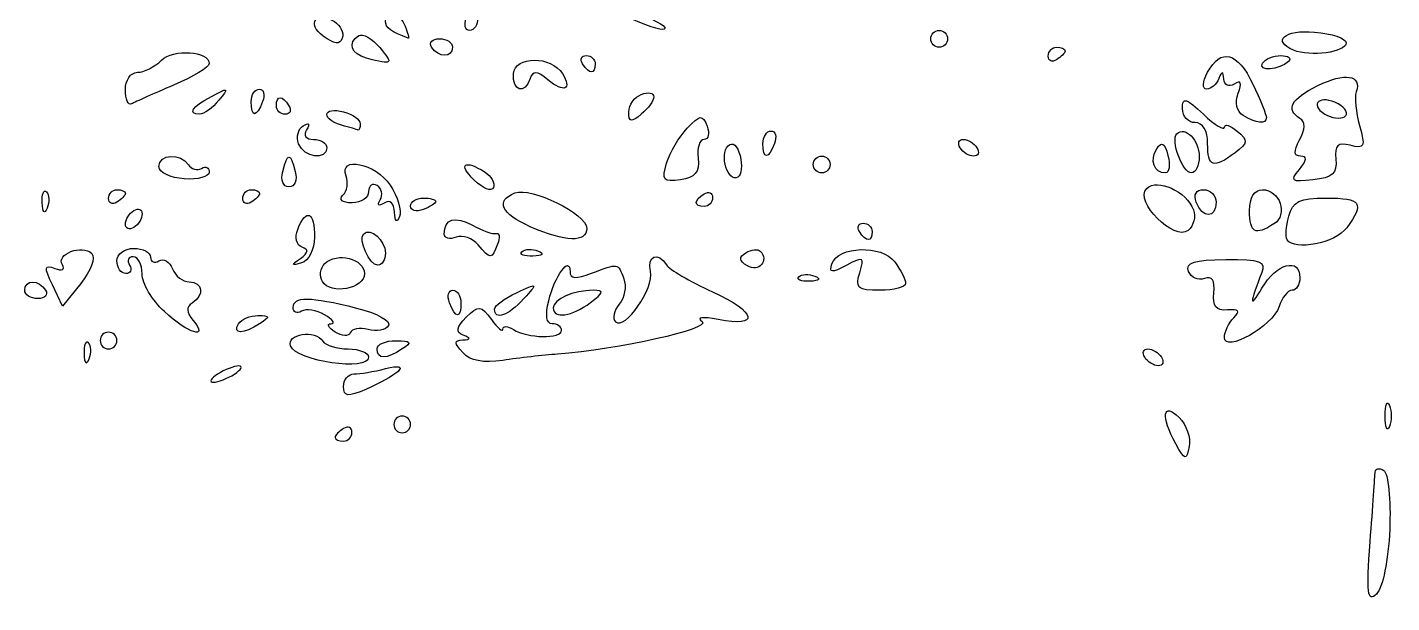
# Model space of a CAD drawing. Header units: centimetres. Extents: x -12.1 to 12.1, y -9.6 to 9.6.
# Drawn here: x -1.952 to 2.351, y -8.117 to -6.301 of the extents above; entities that cross this region are included whole.
import ezdxf

# ---------------------------------------------------------------- set-up
doc = ezdxf.new("R2010")
doc.units = ezdxf.units.CM
doc.header["$MEASUREMENT"] = 0
doc.layers.add('Layer 1', color=7, linetype='Continuous')

msp = doc.modelspace()

# ---------------------------------------------------------------- linework, layer by layer
at = {"layer": 'Layer 1'}
for points, knots in [([(0.00352, -6.26844), (-0.04444, -6.24749), (-0.07726, -6.21996), (-0.06941, -6.20726), (-0.06941, -6.20726), (-0.06157, -6.19457), (-0.08483, -6.1859), (-0.1211, -6.18799), (-0.1211, -6.18799), (-0.15737, -6.19008), (-0.18706, -6.19448), (-0.18707, -6.19778), (-0.18707, -6.19778), (-0.18712, -6.2144), (0.01676, -6.30838), (0.05104, -6.30753), (0.05104, -6.30753), (0.07286, -6.30698), (0.05148, -6.28939), (0.00352, -6.26844)], [0, 0, 0, 0, 0.1666667, 0.1666667, 0.1666667, 0.1666667, 0.3333333, 0.3333333, 0.3333333, 0.3333333, 0.5, 0.5, 0.5, 0.5, 0.6666667, 0.6666667, 0.6666667, 0.6666667, 1, 1, 1, 1]), ([(-0.53105, -6.27117), (-0.53105, -6.22035), (-0.54757, -6.22035), (-0.56708, -6.27117), (-0.56708, -6.27117), (-0.57545, -6.293), (-0.57077, -6.31086), (-0.55668, -6.31086), (-0.55668, -6.31086), (-0.54258, -6.31086), (-0.53105, -6.293), (-0.53105, -6.27117)], [0, 0, 0, 0, 0.25, 0.25, 0.25, 0.25, 0.5, 0.5, 0.5, 0.5, 1, 1, 1, 1]), ([(-0.98297, -6.28308), (-1.04041, -6.24758), (-1.07248, -6.28937), (-1.01823, -6.32904), (-1.01823, -6.32904), (-0.98244, -6.35521), (-0.96534, -6.35695), (-0.95808, -6.33517), (-0.95808, -6.33517), (-0.9525, -6.31843), (-0.9637, -6.29499), (-0.98297, -6.28308)], [0, 0, 0, 0, 0.25, 0.25, 0.25, 0.25, 0.5, 0.5, 0.5, 0.5, 1, 1, 1, 1]), ([(-0.75961, -6.29763), (-0.7762, -6.25438), (-0.82209, -6.24305), (-0.82209, -6.28219), (-0.82209, -6.28219), (-0.82209, -6.30227), (-0.80355, -6.31595), (-0.75016, -6.33522), (-0.75016, -6.33522), (-0.74698, -6.33637), (-0.75123, -6.31945), (-0.75961, -6.29763)], [0, 0, 0, 0, 0.25, 0.25, 0.25, 0.25, 0.5, 0.5, 0.5, 0.5, 1, 1, 1, 1]), ([(-0.8403, -6.36513), (-0.86458, -6.33677), (-0.89423, -6.31961), (-0.90618, -6.327), (-0.90618, -6.327), (-0.94281, -6.34964), (-0.93042, -6.3857), (-0.88162, -6.39845), (-0.88162, -6.39845), (-0.79887, -6.42007), (-0.79555, -6.41739), (-0.8403, -6.36513)], [0, 0, 0, 0, 0.25, 0.25, 0.25, 0.25, 0.5, 0.5, 0.5, 0.5, 1, 1, 1, 1]), ([(0.95062, -6.33731), (0.95062, -6.32276), (0.93871, -6.31086), (0.92416, -6.31086), (0.92416, -6.31086), (0.90961, -6.31086), (0.8977, -6.32276), (0.8977, -6.33731), (0.8977, -6.33731), (0.8977, -6.35187), (0.90961, -6.36377), (0.92416, -6.36377), (0.92416, -6.36377), (0.93871, -6.36377), (0.95062, -6.35187), (0.95062, -6.33731)], [0, 0, 0, 0, 0.2, 0.2, 0.2, 0.2, 0.4, 0.4, 0.4, 0.4, 0.6, 0.6, 0.6, 0.6, 1, 1, 1, 1]), ([(2.20739, -6.35054), (2.20739, -6.33599), (2.16274, -6.32039), (2.10817, -6.31587), (2.10817, -6.31587), (2.01345, -6.30803), (1.97216, -6.34387), (2.04202, -6.37328), (2.04202, -6.37328), (2.09426, -6.39527), (2.20739, -6.37971), (2.20739, -6.35054)], [0, 0, 0, 0, 0.25, 0.25, 0.25, 0.25, 0.5, 0.5, 0.5, 0.5, 1, 1, 1, 1]), ([(-1.49016, -6.48354), (-1.42832, -6.45691), (-1.37771, -6.42641), (-1.37771, -6.41576), (-1.37771, -6.41576), (-1.37771, -6.37608), (-1.49154, -6.36799), (-1.52859, -6.40503), (-1.52859, -6.40503), (-1.54955, -6.42599), (-1.58371, -6.44315), (-1.6045, -6.44315), (-1.6045, -6.44315), (-1.62529, -6.44315), (-1.6423, -6.46795), (-1.6423, -6.49827), (-1.6423, -6.49827), (-1.6423, -6.52859), (-1.63337, -6.54857), (-1.62245, -6.54268), (-1.62245, -6.54268), (-1.61154, -6.53679), (-1.55201, -6.51018), (-1.49016, -6.48354)], [0, 0, 0, 0, 0.1428571, 0.1428571, 0.1428571, 0.1428571, 0.2857143, 0.2857143, 0.2857143, 0.2857143, 0.4285714, 0.4285714, 0.4285714, 0.4285714, 0.5714286, 0.5714286, 0.5714286, 0.5714286, 0.7142857, 0.7142857, 0.7142857, 0.7142857, 1, 1, 1, 1]), ([(-0.61042, -6.36377), (-0.61042, -6.34922), (-0.62899, -6.33731), (-0.65167, -6.33731), (-0.65167, -6.33731), (-0.67436, -6.33731), (-0.68556, -6.34922), (-0.67657, -6.36377), (-0.67657, -6.36377), (-0.65541, -6.39801), (-0.61042, -6.39801), (-0.61042, -6.36377)], [0, 0, 0, 0, 0.25, 0.25, 0.25, 0.25, 0.5, 0.5, 0.5, 0.5, 1, 1, 1, 1]), ([(1.32104, -6.37544), (1.32104, -6.36902), (1.30913, -6.36377), (1.29458, -6.36377), (1.29458, -6.36377), (1.28002, -6.36377), (1.26812, -6.37638), (1.26812, -6.39179), (1.26812, -6.39179), (1.26812, -6.4072), (1.28002, -6.41245), (1.29458, -6.40346), (1.29458, -6.40346), (1.30913, -6.39447), (1.32104, -6.38186), (1.32104, -6.37544)], [0, 0, 0, 0, 0.2, 0.2, 0.2, 0.2, 0.4, 0.4, 0.4, 0.4, 0.6, 0.6, 0.6, 0.6, 1, 1, 1, 1]), ([(1.95604, -6.58605), (1.95604, -6.57734), (1.93682, -6.52971), (1.91333, -6.48022), (1.91333, -6.48022), (1.86512, -6.37862), (1.81266, -6.36497), (1.77083, -6.44315), (1.77083, -6.44315), (1.75408, -6.47444), (1.7528, -6.49606), (1.76769, -6.49606), (1.76769, -6.49606), (1.78154, -6.49606), (1.79888, -6.48118), (1.80622, -6.46299), (1.80622, -6.46299), (1.81648, -6.43755), (1.82005, -6.43792), (1.82165, -6.46455), (1.82165, -6.46455), (1.82283, -6.48406), (1.83726, -6.49083), (1.8547, -6.48006), (1.8547, -6.48006), (1.87609, -6.46684), (1.8799, -6.47592), (1.86703, -6.50945), (1.86703, -6.50945), (1.85589, -6.53848), (1.86206, -6.56664), (1.88238, -6.57953), (1.88238, -6.57953), (1.92275, -6.60515), (1.95604, -6.60809), (1.95604, -6.58605)], [0, 0, 0, 0, 0.1, 0.1, 0.1, 0.1, 0.2, 0.2, 0.2, 0.2, 0.3, 0.3, 0.3, 0.3, 0.4, 0.4, 0.4, 0.4, 0.5, 0.5, 0.5, 0.5, 0.6, 0.6, 0.6, 0.6, 0.7, 0.7, 0.7, 0.7, 0.8, 0.8, 0.8, 0.8, 1, 1, 1, 1]), ([(-0.36558, -6.46299), (-0.35693, -6.43731), (-0.34448, -6.43815), (-0.30982, -6.46676), (-0.30982, -6.46676), (-0.25874, -6.50892), (-0.23272, -6.49775), (-0.26403, -6.44709), (-0.26403, -6.44709), (-0.29904, -6.39044), (-0.41399, -6.39065), (-0.41826, -6.44737), (-0.41826, -6.44737), (-0.42239, -6.50215), (-0.38272, -6.51391), (-0.36558, -6.46299)], [0, 0, 0, 0, 0.2, 0.2, 0.2, 0.2, 0.4, 0.4, 0.4, 0.4, 0.6, 0.6, 0.6, 0.6, 1, 1, 1, 1]), ([(-0.16063, -6.41669), (-0.16063, -6.40214), (-0.17324, -6.39023), (-0.18865, -6.39023), (-0.18865, -6.39023), (-0.20406, -6.39023), (-0.20931, -6.40214), (-0.20032, -6.41669), (-0.20032, -6.41669), (-0.17937, -6.45059), (-0.16063, -6.45059), (-0.16063, -6.41669)], [0, 0, 0, 0, 0.25, 0.25, 0.25, 0.25, 0.5, 0.5, 0.5, 0.5, 1, 1, 1, 1]), ([(2.02582, -6.40863), (2.03595, -6.39851), (2.02509, -6.39023), (2.00169, -6.39023), (2.00169, -6.39023), (1.9783, -6.39023), (1.95244, -6.40109), (1.94424, -6.41437), (1.94424, -6.41437), (1.92731, -6.44176), (1.99764, -6.43682), (2.02582, -6.40863)], [0, 0, 0, 0, 0.25, 0.25, 0.25, 0.25, 0.5, 0.5, 0.5, 0.5, 1, 1, 1, 1]), ([(2.1751, -6.71703), (2.17056, -6.67272), (2.18054, -6.66313), (2.22036, -6.67354), (2.22036, -6.67354), (2.26531, -6.68529), (2.26889, -6.67781), (2.25011, -6.61133), (2.25011, -6.61133), (2.23837, -6.56976), (2.23351, -6.52196), (2.23932, -6.5051), (2.23932, -6.5051), (2.25775, -6.45155), (2.20333, -6.44263), (2.118, -6.4852), (2.118, -6.4852), (2.03306, -6.52757), (2.01549, -6.56001), (2.06194, -6.58871), (2.06194, -6.58871), (2.07958, -6.59962), (2.07927, -6.6223), (2.06101, -6.65642), (2.06101, -6.65642), (2.04118, -6.69346), (2.04206, -6.70773), (2.06418, -6.70773), (2.06418, -6.70773), (2.08562, -6.70773), (2.08437, -6.72031), (2.06, -6.74967), (2.06, -6.74967), (2.0294, -6.78654), (2.0346, -6.79053), (2.10306, -6.78274), (2.10306, -6.78274), (2.16464, -6.77573), (2.17971, -6.76198), (2.1751, -6.71703)], [0, 0, 0, 0, 0.0909091, 0.0909091, 0.0909091, 0.0909091, 0.1818182, 0.1818182, 0.1818182, 0.1818182, 0.2727273, 0.2727273, 0.2727273, 0.2727273, 0.3636364, 0.3636364, 0.3636364, 0.3636364, 0.4545455, 0.4545455, 0.4545455, 0.4545455, 0.5454545, 0.5454545, 0.5454545, 0.5454545, 0.6363636, 0.6363636, 0.6363636, 0.6363636, 0.7272727, 0.7272727, 0.7272727, 0.7272727, 0.8181818, 0.8181818, 0.8181818, 0.8181818, 1, 1, 1, 1]), ([(-1.34788, -6.53142), (-1.31496, -6.4915), (-1.31712, -6.49036), (-1.3711, -6.51912), (-1.3711, -6.51912), (-1.43267, -6.55193), (-1.44783, -6.57544), (-1.40741, -6.57544), (-1.40741, -6.57544), (-1.39464, -6.57544), (-1.36785, -6.55563), (-1.34788, -6.53142)], [0, 0, 0, 0, 0.25, 0.25, 0.25, 0.25, 0.5, 0.5, 0.5, 0.5, 1, 1, 1, 1]), ([(-1.2094, -6.53575), (-1.20102, -6.51392), (-1.2057, -6.49606), (-1.2198, -6.49606), (-1.2198, -6.49606), (-1.23389, -6.49606), (-1.24542, -6.51392), (-1.24542, -6.53575), (-1.24542, -6.53575), (-1.24542, -6.58657), (-1.2289, -6.58657), (-1.2094, -6.53575)], [0, 0, 0, 0, 0.25, 0.25, 0.25, 0.25, 0.5, 0.5, 0.5, 0.5, 1, 1, 1, 1]), ([(-1.12636, -6.54898), (-1.14732, -6.51508), (-1.16605, -6.51508), (-1.16605, -6.54898), (-1.16605, -6.54898), (-1.16605, -6.56353), (-1.15344, -6.57544), (-1.13803, -6.57544), (-1.13803, -6.57544), (-1.12262, -6.57544), (-1.11737, -6.56353), (-1.12636, -6.54898)], [0, 0, 0, 0, 0.25, 0.25, 0.25, 0.25, 0.5, 0.5, 0.5, 0.5, 1, 1, 1, 1]), ([(0.02458, -6.52011), (0.02458, -6.5078), (0.00672, -6.50458), (-0.01511, -6.51295), (-0.01511, -6.51295), (-0.03694, -6.52133), (-0.0548, -6.54623), (-0.0548, -6.56828), (-0.0548, -6.56828), (-0.0548, -6.60092), (-0.04742, -6.60225), (-0.01511, -6.57544), (-0.01511, -6.57544), (0.00672, -6.55732), (0.02458, -6.53243), (0.02458, -6.52011)], [0, 0, 0, 0, 0.2, 0.2, 0.2, 0.2, 0.4, 0.4, 0.4, 0.4, 0.6, 0.6, 0.6, 0.6, 1, 1, 1, 1]), ([(1.85711, -6.69714), (1.89837, -6.66583), (1.89912, -6.65798), (1.86372, -6.6286), (1.86372, -6.6286), (1.84173, -6.61035), (1.82374, -6.6049), (1.82374, -6.6165), (1.82374, -6.6165), (1.82374, -6.62809), (1.79398, -6.60962), (1.7576, -6.57544), (1.7576, -6.57544), (1.70284, -6.524), (1.69145, -6.52093), (1.69145, -6.5576), (1.69145, -6.5576), (1.69145, -6.58196), (1.70931, -6.6019), (1.73114, -6.6019), (1.73114, -6.6019), (1.75583, -6.6019), (1.77083, -6.62689), (1.77083, -6.66804), (1.77083, -6.66804), (1.77083, -6.74233), (1.78934, -6.74858), (1.85711, -6.69714)], [0, 0, 0, 0, 0.125, 0.125, 0.125, 0.125, 0.25, 0.25, 0.25, 0.25, 0.375, 0.375, 0.375, 0.375, 0.5, 0.5, 0.5, 0.5, 0.625, 0.625, 0.625, 0.625, 0.75, 0.75, 0.75, 0.75, 1, 1, 1, 1]), ([(2.14075, -6.57513), (2.08797, -6.54251), (2.12726, -6.51207), (2.18234, -6.54289), (2.18234, -6.54289), (2.20713, -6.55677), (2.21639, -6.57493), (2.20291, -6.58326), (2.20291, -6.58326), (2.18943, -6.59159), (2.16146, -6.58793), (2.14075, -6.57513)], [0, 0, 0, 0, 0.25, 0.25, 0.25, 0.25, 0.5, 0.5, 0.5, 0.5, 1, 1, 1, 1]), ([(-0.90146, -6.60498), (-0.90146, -6.59213), (-0.92528, -6.57538), (-0.95438, -6.56777), (-0.95438, -6.56777), (-0.98349, -6.56016), (-1.0073, -6.56385), (-1.0073, -6.57598), (-1.0073, -6.57598), (-1.0073, -6.5881), (-0.98646, -6.60346), (-0.961, -6.61012), (-0.961, -6.61012), (-0.93553, -6.61677), (-0.91172, -6.6236), (-0.90808, -6.62529), (-0.90808, -6.62529), (-0.90444, -6.62697), (-0.90146, -6.61784), (-0.90146, -6.60498)], [0, 0, 0, 0, 0.1666667, 0.1666667, 0.1666667, 0.1666667, 0.3333333, 0.3333333, 0.3333333, 0.3333333, 0.5, 0.5, 0.5, 0.5, 0.6666667, 0.6666667, 0.6666667, 0.6666667, 1, 1, 1, 1]), ([(0.16379, -6.71426), (0.16033, -6.68156), (0.16888, -6.65481), (0.18281, -6.65481), (0.18281, -6.65481), (0.19673, -6.65481), (0.20089, -6.63596), (0.19205, -6.61292), (0.19205, -6.61292), (0.17781, -6.57581), (0.17067, -6.57657), (0.1295, -6.61954), (0.1295, -6.61954), (0.10394, -6.64622), (0.07471, -6.69581), (0.06456, -6.72974), (0.06456, -6.72974), (0.04851, -6.78336), (0.05421, -6.79027), (0.1081, -6.78257), (0.1081, -6.78257), (0.15452, -6.77593), (0.16851, -6.75877), (0.16379, -6.71426)], [0, 0, 0, 0, 0.1428571, 0.1428571, 0.1428571, 0.1428571, 0.2857143, 0.2857143, 0.2857143, 0.2857143, 0.4285714, 0.4285714, 0.4285714, 0.4285714, 0.5714286, 0.5714286, 0.5714286, 0.5714286, 0.7142857, 0.7142857, 0.7142857, 0.7142857, 1, 1, 1, 1]), ([(-1.0073, -6.68127), (-1.0073, -6.66672), (-1.02586, -6.65481), (-1.04855, -6.65481), (-1.04855, -6.65481), (-1.07299, -6.65481), (-1.08211, -6.64237), (-1.07092, -6.62427), (-1.07092, -6.62427), (-1.05949, -6.60577), (-1.06363, -6.60089), (-1.08143, -6.61189), (-1.08143, -6.61189), (-1.0976, -6.62188), (-1.10411, -6.64753), (-1.09592, -6.66889), (-1.09592, -6.66889), (-1.07923, -6.71238), (-1.0073, -6.72243), (-1.0073, -6.68127)], [0, 0, 0, 0, 0.1666667, 0.1666667, 0.1666667, 0.1666667, 0.3333333, 0.3333333, 0.3333333, 0.3333333, 0.5, 0.5, 0.5, 0.5, 0.6666667, 0.6666667, 0.6666667, 0.6666667, 1, 1, 1, 1]), ([(1.74437, -6.70929), (1.74437, -6.65738), (1.69963, -6.61136), (1.67404, -6.63694), (1.67404, -6.63694), (1.65327, -6.65772), (1.69125, -6.76065), (1.71969, -6.76065), (1.71969, -6.76065), (1.73326, -6.76065), (1.74437, -6.73754), (1.74437, -6.70929)], [0, 0, 0, 0, 0.25, 0.25, 0.25, 0.25, 0.5, 0.5, 0.5, 0.5, 1, 1, 1, 1]), ([(0.29636, -6.70596), (0.28791, -6.67363), (0.27236, -6.66103), (0.25829, -6.6751), (0.25829, -6.6751), (0.23021, -6.70318), (0.25853, -6.7928), (0.28945, -6.7737), (0.28945, -6.7737), (0.30111, -6.76649), (0.30422, -6.73601), (0.29636, -6.70596)], [0, 0, 0, 0, 0.25, 0.25, 0.25, 0.25, 0.5, 0.5, 0.5, 0.5, 1, 1, 1, 1]), ([(0.40456, -6.66804), (0.41294, -6.64621), (0.40826, -6.62836), (0.39416, -6.62836), (0.39416, -6.62836), (0.38007, -6.62836), (0.36854, -6.64621), (0.36854, -6.66804), (0.36854, -6.66804), (0.36854, -6.71886), (0.38506, -6.71886), (0.40456, -6.66804)], [0, 0, 0, 0, 0.25, 0.25, 0.25, 0.25, 0.5, 0.5, 0.5, 0.5, 1, 1, 1, 1]), ([(1.04322, -6.68127), (1.03423, -6.66672), (1.01496, -6.65481), (1.00041, -6.65481), (1.00041, -6.65481), (0.98586, -6.65481), (0.98131, -6.66672), (0.99031, -6.68127), (0.99031, -6.68127), (0.9993, -6.69582), (1.01856, -6.70773), (1.03312, -6.70773), (1.03312, -6.70773), (1.04767, -6.70773), (1.05222, -6.69582), (1.04322, -6.68127)], [0, 0, 0, 0, 0.2, 0.2, 0.2, 0.2, 0.4, 0.4, 0.4, 0.4, 0.6, 0.6, 0.6, 0.6, 1, 1, 1, 1]), ([(1.64562, -6.70549), (1.6351, -6.66528), (1.62549, -6.65956), (1.61015, -6.68439), (1.61015, -6.68439), (1.58738, -6.72123), (1.60158, -6.76065), (1.63762, -6.76065), (1.63762, -6.76065), (1.64995, -6.76065), (1.65355, -6.73583), (1.64562, -6.70549)], [0, 0, 0, 0, 0.25, 0.25, 0.25, 0.25, 0.5, 0.5, 0.5, 0.5, 1, 1, 1, 1]), ([(-1.37771, -6.75802), (-1.37771, -6.7432), (-1.3888, -6.73792), (-1.40234, -6.74629), (-1.40234, -6.74629), (-1.41589, -6.75466), (-1.43445, -6.74941), (-1.4436, -6.73462), (-1.4436, -6.73462), (-1.46712, -6.69655), (-1.53648, -6.70117), (-1.53641, -6.7408), (-1.53641, -6.7408), (-1.53639, -6.75899), (-1.50067, -6.77637), (-1.45704, -6.77943), (-1.45704, -6.77943), (-1.41341, -6.78248), (-1.37771, -6.77285), (-1.37771, -6.75802)], [0, 0, 0, 0, 0.1666667, 0.1666667, 0.1666667, 0.1666667, 0.3333333, 0.3333333, 0.3333333, 0.3333333, 0.5, 0.5, 0.5, 0.5, 0.6666667, 0.6666667, 0.6666667, 0.6666667, 1, 1, 1, 1]), ([(-1.10662, -6.75624), (-1.12256, -6.69529), (-1.13017, -6.69529), (-1.1461, -6.75624), (-1.1461, -6.75624), (-1.15331, -6.78379), (-1.14478, -6.80474), (-1.12636, -6.80474), (-1.12636, -6.80474), (-1.10794, -6.80474), (-1.09942, -6.78379), (-1.10662, -6.75624)], [0, 0, 0, 0, 0.25, 0.25, 0.25, 0.25, 0.5, 0.5, 0.5, 0.5, 1, 1, 1, 1]), ([(-0.80698, -6.79949), (-0.85238, -6.7302), (-0.97101, -6.70561), (-0.94605, -6.77065), (-0.94605, -6.77065), (-0.93836, -6.79071), (-0.94286, -6.81792), (-0.95607, -6.83113), (-0.95607, -6.83113), (-0.97045, -6.84551), (-0.959, -6.85514), (-0.92755, -6.85514), (-0.92755, -6.85514), (-0.89865, -6.85514), (-0.87501, -6.83913), (-0.87501, -6.81956), (-0.87501, -6.81956), (-0.87501, -6.79999), (-0.86291, -6.79146), (-0.84812, -6.8006), (-0.84812, -6.8006), (-0.83333, -6.80974), (-0.82921, -6.83014), (-0.83898, -6.84594), (-0.83898, -6.84594), (-0.84957, -6.86308), (-0.84441, -6.86705), (-0.82618, -6.85578), (-0.82618, -6.85578), (-0.80756, -6.84427), (-0.79482, -6.85559), (-0.79354, -6.88476), (-0.79354, -6.88476), (-0.79227, -6.91395), (-0.78614, -6.91939), (-0.77783, -6.89871), (-0.77783, -6.89871), (-0.77033, -6.88005), (-0.78345, -6.8354), (-0.80698, -6.79949)], [0, 0, 0, 0, 0.0909091, 0.0909091, 0.0909091, 0.0909091, 0.1818182, 0.1818182, 0.1818182, 0.1818182, 0.2727273, 0.2727273, 0.2727273, 0.2727273, 0.3636364, 0.3636364, 0.3636364, 0.3636364, 0.4545455, 0.4545455, 0.4545455, 0.4545455, 0.5454545, 0.5454545, 0.5454545, 0.5454545, 0.6363636, 0.6363636, 0.6363636, 0.6363636, 0.7272727, 0.7272727, 0.7272727, 0.7272727, 0.8181818, 0.8181818, 0.8181818, 0.8181818, 1, 1, 1, 1]), ([(0.5802, -6.73419), (0.5802, -6.71964), (0.5683, -6.70773), (0.55374, -6.70773), (0.55374, -6.70773), (0.53919, -6.70773), (0.52729, -6.71964), (0.52729, -6.73419), (0.52729, -6.73419), (0.52729, -6.74874), (0.53919, -6.76065), (0.55374, -6.76065), (0.55374, -6.76065), (0.5683, -6.76065), (0.5802, -6.74874), (0.5802, -6.73419)], [0, 0, 0, 0, 0.2, 0.2, 0.2, 0.2, 0.4, 0.4, 0.4, 0.4, 0.6, 0.6, 0.6, 0.6, 1, 1, 1, 1]), ([(-0.50798, -6.75799), (-0.57283, -6.71691), (-0.59455, -6.73291), (-0.54229, -6.78327), (-0.54229, -6.78327), (-0.51428, -6.81027), (-0.48693, -6.8208), (-0.48152, -6.80667), (-0.48152, -6.80667), (-0.47611, -6.79254), (-0.48802, -6.77064), (-0.50798, -6.75799)], [0, 0, 0, 0, 0.25, 0.25, 0.25, 0.25, 0.5, 0.5, 0.5, 0.5, 1, 1, 1, 1]), ([(1.72645, -6.87704), (1.70395, -6.81839), (1.61204, -6.77656), (1.57877, -6.80983), (1.57877, -6.80983), (1.53868, -6.84992), (1.66549, -6.97838), (1.70927, -6.94204), (1.70927, -6.94204), (1.72685, -6.92746), (1.73458, -6.89821), (1.72645, -6.87704)], [0, 0, 0, 0, 0.25, 0.25, 0.25, 0.25, 0.5, 0.5, 0.5, 0.5, 1, 1, 1, 1]), ([(-1.8909, -6.82073), (-1.89969, -6.81194), (-1.90594, -6.82756), (-1.90479, -6.85546), (-1.90479, -6.85546), (-1.90352, -6.88628), (-1.89726, -6.89255), (-1.88881, -6.87144), (-1.88881, -6.87144), (-1.88117, -6.85234), (-1.88211, -6.82952), (-1.8909, -6.82073)], [0, 0, 0, 0, 0.25, 0.25, 0.25, 0.25, 0.5, 0.5, 0.5, 0.5, 1, 1, 1, 1]), ([(-1.6423, -6.82523), (-1.6423, -6.81881), (-1.6542, -6.81356), (-1.66876, -6.81356), (-1.66876, -6.81356), (-1.68331, -6.81356), (-1.69521, -6.82617), (-1.69521, -6.84158), (-1.69521, -6.84158), (-1.69521, -6.85699), (-1.68331, -6.86224), (-1.66876, -6.85325), (-1.66876, -6.85325), (-1.6542, -6.84426), (-1.6423, -6.83165), (-1.6423, -6.82523)], [0, 0, 0, 0, 0.2, 0.2, 0.2, 0.2, 0.4, 0.4, 0.4, 0.4, 0.6, 0.6, 0.6, 0.6, 1, 1, 1, 1]), ([(-1.21896, -6.82523), (-1.21896, -6.81881), (-1.23087, -6.81356), (-1.24542, -6.81356), (-1.24542, -6.81356), (-1.25998, -6.81356), (-1.27188, -6.82617), (-1.27188, -6.84158), (-1.27188, -6.84158), (-1.27188, -6.85699), (-1.25998, -6.86224), (-1.24542, -6.85325), (-1.24542, -6.85325), (-1.23087, -6.84426), (-1.21896, -6.83165), (-1.21896, -6.82523)], [0, 0, 0, 0, 0.2, 0.2, 0.2, 0.2, 0.4, 0.4, 0.4, 0.4, 0.6, 0.6, 0.6, 0.6, 1, 1, 1, 1]), ([(-0.66334, -6.85042), (-0.66334, -6.8447), (-0.6812, -6.84002), (-0.70303, -6.84002), (-0.70303, -6.84002), (-0.72486, -6.84002), (-0.74271, -6.85155), (-0.74271, -6.86565), (-0.74271, -6.86565), (-0.74271, -6.87975), (-0.72486, -6.88442), (-0.70303, -6.87605), (-0.70303, -6.87605), (-0.6812, -6.86767), (-0.66334, -6.85614), (-0.66334, -6.85042)], [0, 0, 0, 0, 0.2, 0.2, 0.2, 0.2, 0.4, 0.4, 0.4, 0.4, 0.6, 0.6, 0.6, 0.6, 1, 1, 1, 1]), ([(-0.18709, -6.93564), (-0.18709, -6.89029), (-0.36211, -6.80399), (-0.41384, -6.82384), (-0.41384, -6.82384), (-0.47623, -6.84779), (-0.45694, -6.89048), (-0.36568, -6.93039), (-0.36568, -6.93039), (-0.25364, -6.97939), (-0.18709, -6.98135), (-0.18709, -6.93564)], [0, 0, 0, 0, 0.25, 0.25, 0.25, 0.25, 0.5, 0.5, 0.5, 0.5, 1, 1, 1, 1]), ([(0.20979, -6.83846), (0.20979, -6.82305), (0.19788, -6.8178), (0.18333, -6.82679), (0.18333, -6.82679), (0.14942, -6.84775), (0.14942, -6.86648), (0.18333, -6.86648), (0.18333, -6.86648), (0.19788, -6.86648), (0.20979, -6.85387), (0.20979, -6.83846)], [0, 0, 0, 0, 0.25, 0.25, 0.25, 0.25, 0.5, 0.5, 0.5, 0.5, 1, 1, 1, 1]), ([(1.79729, -6.85325), (1.79729, -6.83142), (1.7798, -6.81356), (1.75843, -6.81356), (1.75843, -6.81356), (1.73476, -6.81356), (1.72552, -6.82908), (1.7348, -6.85325), (1.7348, -6.85325), (1.75451, -6.90461), (1.79729, -6.90461), (1.79729, -6.85325)], [0, 0, 0, 0, 0.25, 0.25, 0.25, 0.25, 0.5, 0.5, 0.5, 0.5, 1, 1, 1, 1]), ([(1.97973, -6.92166), (2.02536, -6.89277), (1.99892, -6.81356), (1.94363, -6.81356), (1.94363, -6.81356), (1.91805, -6.81356), (1.90312, -6.83795), (1.90312, -6.87971), (1.90312, -6.87971), (1.90312, -6.95), (1.92021, -6.95936), (1.97973, -6.92166)], [0, 0, 0, 0, 0.25, 0.25, 0.25, 0.25, 0.5, 0.5, 0.5, 0.5, 1, 1, 1, 1]), ([(2.20953, -6.93418), (2.26687, -6.85575), (2.25598, -6.84002), (2.14433, -6.84002), (2.14433, -6.84002), (2.0611, -6.84002), (2.03873, -6.85095), (2.02654, -6.89753), (2.02654, -6.89753), (2.01827, -6.92916), (2.01609, -6.96247), (2.0217, -6.97154), (2.0217, -6.97154), (2.04432, -7.00813), (2.17437, -6.98226), (2.20953, -6.93418)], [0, 0, 0, 0, 0.2, 0.2, 0.2, 0.2, 0.4, 0.4, 0.4, 0.4, 0.6, 0.6, 0.6, 0.6, 1, 1, 1, 1]), ([(-1.58938, -6.88982), (-1.58938, -6.87526), (-1.60129, -6.87072), (-1.61584, -6.87971), (-1.61584, -6.87971), (-1.63039, -6.8887), (-1.6423, -6.90797), (-1.6423, -6.92252), (-1.6423, -6.92252), (-1.6423, -6.93707), (-1.63039, -6.94162), (-1.61584, -6.93263), (-1.61584, -6.93263), (-1.60129, -6.92363), (-1.58938, -6.90437), (-1.58938, -6.88982)], [0, 0, 0, 0, 0.2, 0.2, 0.2, 0.2, 0.4, 0.4, 0.4, 0.4, 0.6, 0.6, 0.6, 0.6, 1, 1, 1, 1]), ([(-1.04576, -6.9635), (-1.04436, -6.88345), (-1.07234, -6.87033), (-1.09859, -6.93874), (-1.09859, -6.93874), (-1.10855, -6.96469), (-1.10275, -6.989), (-1.08519, -6.99486), (-1.08519, -6.99486), (-1.06315, -7.0022), (-1.06462, -7.01246), (-1.0903, -7.03045), (-1.0903, -7.03045), (-1.11962, -7.05099), (-1.11894, -7.05369), (-1.08667, -7.04489), (-1.08667, -7.04489), (-1.06448, -7.03883), (-1.04645, -7.00296), (-1.04576, -6.9635)], [0, 0, 0, 0, 0.1666667, 0.1666667, 0.1666667, 0.1666667, 0.3333333, 0.3333333, 0.3333333, 0.3333333, 0.5, 0.5, 0.5, 0.5, 0.6666667, 0.6666667, 0.6666667, 0.6666667, 1, 1, 1, 1]), ([(-0.46869, -6.98586), (-0.46038, -6.96421), (-0.46208, -6.94888), (-0.47247, -6.95179), (-0.47247, -6.95179), (-0.48286, -6.95471), (-0.51659, -6.94308), (-0.54742, -6.92595), (-0.54742, -6.92595), (-0.60304, -6.89504), (-0.63688, -6.90531), (-0.63688, -6.9531), (-0.63688, -6.9531), (-0.63688, -6.96678), (-0.61989, -6.97146), (-0.59913, -6.96349), (-0.59913, -6.96349), (-0.57837, -6.95552), (-0.54714, -6.96615), (-0.52974, -6.98712), (-0.52974, -6.98712), (-0.49045, -7.03447), (-0.48731, -7.0344), (-0.46869, -6.98586)], [0, 0, 0, 0, 0.1428571, 0.1428571, 0.1428571, 0.1428571, 0.2857143, 0.2857143, 0.2857143, 0.2857143, 0.4285714, 0.4285714, 0.4285714, 0.4285714, 0.5714286, 0.5714286, 0.5714286, 0.5714286, 0.7142857, 0.7142857, 0.7142857, 0.7142857, 1, 1, 1, 1]), ([(0.71249, -6.94586), (0.71249, -6.9313), (0.69988, -6.9194), (0.68447, -6.9194), (0.68447, -6.9194), (0.66906, -6.9194), (0.66381, -6.9313), (0.67281, -6.94586), (0.67281, -6.94586), (0.69376, -6.97976), (0.71249, -6.97976), (0.71249, -6.94586)], [0, 0, 0, 0, 0.25, 0.25, 0.25, 0.25, 0.5, 0.5, 0.5, 0.5, 1, 1, 1, 1]), ([(-0.82209, -7.01356), (-0.82209, -6.97384), (-0.86959, -6.93162), (-0.89062, -6.95265), (-0.89062, -6.95265), (-0.90907, -6.9711), (-0.87254, -7.05169), (-0.84572, -7.05169), (-0.84572, -7.05169), (-0.83272, -7.05169), (-0.82209, -7.03453), (-0.82209, -7.01356)], [0, 0, 0, 0, 0.25, 0.25, 0.25, 0.25, 0.5, 0.5, 0.5, 0.5, 1, 1, 1, 1]), ([(-1.74833, -7.0151), (-1.77816, -6.98441), (-1.86211, -7.0171), (-1.84104, -7.0512), (-1.84104, -7.0512), (-1.83177, -7.0662), (-1.84182, -7.07099), (-1.86441, -7.06232), (-1.86441, -7.06232), (-1.89807, -7.04941), (-1.89927, -7.05727), (-1.8724, -7.11427), (-1.8724, -7.11427), (-1.8724, -7.11427), (-1.84074, -7.18143), (-1.84074, -7.18143), (-1.84074, -7.18143), (-1.84074, -7.18143), (-1.78318, -7.10994), (-1.78318, -7.10994), (-1.78318, -7.10994), (-1.75081, -7.06974), (-1.73556, -7.02824), (-1.74833, -7.0151)], [0, 0, 0, 0, 0.1428571, 0.1428571, 0.1428571, 0.1428571, 0.2857143, 0.2857143, 0.2857143, 0.2857143, 0.4285714, 0.4285714, 0.4285714, 0.4285714, 0.5714286, 0.5714286, 0.5714286, 0.5714286, 0.7142857, 0.7142857, 0.7142857, 0.7142857, 1, 1, 1, 1]), ([(-1.42868, -7.22602), (-1.44986, -7.2005), (-1.45088, -7.18327), (-1.43192, -7.17154), (-1.43192, -7.17154), (-1.392, -7.14688), (-1.39776, -7.10461), (-1.44103, -7.10461), (-1.44103, -7.10461), (-1.4613, -7.10461), (-1.48503, -7.08599), (-1.49376, -7.06324), (-1.49376, -7.06324), (-1.50249, -7.04049), (-1.52162, -7.02929), (-1.53628, -7.03834), (-1.53628, -7.03834), (-1.55093, -7.0474), (-1.56292, -7.0422), (-1.56292, -7.02679), (-1.56292, -7.02679), (-1.56292, -7.01138), (-1.58674, -6.99877), (-1.61584, -6.99877), (-1.61584, -6.99877), (-1.64524, -6.99877), (-1.66876, -7.01641), (-1.66876, -7.03846), (-1.66876, -7.03846), (-1.66876, -7.06029), (-1.65615, -7.07815), (-1.64074, -7.07815), (-1.64074, -7.07815), (-1.62533, -7.07815), (-1.62008, -7.06624), (-1.62907, -7.05169), (-1.62907, -7.05169), (-1.63806, -7.03714), (-1.63281, -7.02523), (-1.6174, -7.02523), (-1.6174, -7.02523), (-1.60199, -7.02523), (-1.58938, -7.04961), (-1.58938, -7.07941), (-1.58938, -7.07941), (-1.58938, -7.10921), (-1.55788, -7.16279), (-1.51937, -7.19847), (-1.51937, -7.19847), (-1.44451, -7.26785), (-1.37692, -7.28838), (-1.42868, -7.22602)], [0, 0, 0, 0, 0.0714286, 0.0714286, 0.0714286, 0.0714286, 0.1428571, 0.1428571, 0.1428571, 0.1428571, 0.2142857, 0.2142857, 0.2142857, 0.2142857, 0.2857143, 0.2857143, 0.2857143, 0.2857143, 0.3571429, 0.3571429, 0.3571429, 0.3571429, 0.4285714, 0.4285714, 0.4285714, 0.4285714, 0.5, 0.5, 0.5, 0.5, 0.5714286, 0.5714286, 0.5714286, 0.5714286, 0.6428571, 0.6428571, 0.6428571, 0.6428571, 0.7142857, 0.7142857, 0.7142857, 0.7142857, 0.7857143, 0.7857143, 0.7857143, 0.7857143, 0.8571429, 0.8571429, 0.8571429, 0.8571429, 1, 1, 1, 1]), ([(-0.88824, -7.07851), (-0.88824, -7.03141), (-0.97551, -7.00931), (-1.0131, -7.0469), (-1.0131, -7.0469), (-1.02775, -7.06155), (-1.03131, -7.08716), (-1.02102, -7.10381), (-1.02102, -7.10381), (-0.99472, -7.14637), (-0.88824, -7.12608), (-0.88824, -7.07851)], [0, 0, 0, 0, 0.25, 0.25, 0.25, 0.25, 0.5, 0.5, 0.5, 0.5, 1, 1, 1, 1]), ([(-0.27969, -7.3328), (-0.09163, -7.31962), (0.2082, -7.25217), (0.17657, -7.23015), (0.17657, -7.23015), (0.15679, -7.21638), (0.17697, -7.21377), (0.22711, -7.22361), (0.22711, -7.22361), (0.36012, -7.24972), (0.34994, -7.20051), (0.20894, -7.13582), (0.20894, -7.13582), (0.13779, -7.10318), (0.07246, -7.06495), (0.06375, -7.05086), (0.06375, -7.05086), (0.03717, -7.00785), (0.00238, -7.02232), (0.01402, -7.07153), (0.01402, -7.07153), (0.02642, -7.12401), (-0.06761, -7.25936), (-0.09645, -7.23053), (-0.09645, -7.23053), (-0.10679, -7.22018), (-0.10145, -7.19508), (-0.08457, -7.17474), (-0.08457, -7.17474), (-0.06769, -7.15441), (-0.06132, -7.1184), (-0.0704, -7.09473), (-0.0704, -7.09473), (-0.08986, -7.04402), (-0.08588, -7.04469), (-0.17214, -7.07749), (-0.17214, -7.07749), (-0.22113, -7.09612), (-0.24001, -7.09465), (-0.24001, -7.0722), (-0.24001, -7.0722), (-0.24001, -7.0199), (-0.28763, -7.08511), (-0.30715, -7.16414), (-0.30715, -7.16414), (-0.31861, -7.21056), (-0.3145, -7.2369), (-0.29579, -7.2369), (-0.29579, -7.2369), (-0.27966, -7.2369), (-0.26646, -7.24638), (-0.26646, -7.25797), (-0.26646, -7.25797), (-0.26646, -7.28496), (-0.37524, -7.28284), (-0.4186, -7.255), (-0.4186, -7.255), (-0.43679, -7.24333), (-0.45167, -7.24271), (-0.45167, -7.25362), (-0.45167, -7.25362), (-0.45167, -7.26454), (-0.46808, -7.25103), (-0.48814, -7.22361), (-0.48814, -7.22361), (-0.52168, -7.17773), (-0.52801, -7.17716), (-0.56727, -7.21642), (-0.56727, -7.21642), (-0.59901, -7.24816), (-0.60153, -7.2625), (-0.57711, -7.27237), (-0.57711, -7.27237), (-0.55182, -7.28259), (-0.55211, -7.28612), (-0.5784, -7.28772), (-0.5784, -7.28772), (-0.60624, -7.28943), (-0.60624, -7.29682), (-0.5784, -7.32797), (-0.5784, -7.32797), (-0.55558, -7.35349), (-0.5136, -7.36153), (-0.45167, -7.35225), (-0.45167, -7.35225), (-0.40074, -7.34462), (-0.32335, -7.33586), (-0.27969, -7.3328)], [0, 0, 0, 0, 0.0434783, 0.0434783, 0.0434783, 0.0434783, 0.0869565, 0.0869565, 0.0869565, 0.0869565, 0.1304348, 0.1304348, 0.1304348, 0.1304348, 0.173913, 0.173913, 0.173913, 0.173913, 0.2173913, 0.2173913, 0.2173913, 0.2173913, 0.2608696, 0.2608696, 0.2608696, 0.2608696, 0.3043478, 0.3043478, 0.3043478, 0.3043478, 0.3478261, 0.3478261, 0.3478261, 0.3478261, 0.3913043, 0.3913043, 0.3913043, 0.3913043, 0.4347826, 0.4347826, 0.4347826, 0.4347826, 0.4782609, 0.4782609, 0.4782609, 0.4782609, 0.5217391, 0.5217391, 0.5217391, 0.5217391, 0.5652174, 0.5652174, 0.5652174, 0.5652174, 0.6086957, 0.6086957, 0.6086957, 0.6086957, 0.6521739, 0.6521739, 0.6521739, 0.6521739, 0.6956522, 0.6956522, 0.6956522, 0.6956522, 0.7391304, 0.7391304, 0.7391304, 0.7391304, 0.7826087, 0.7826087, 0.7826087, 0.7826087, 0.826087, 0.826087, 0.826087, 0.826087, 0.8695652, 0.8695652, 0.8695652, 0.8695652, 0.9130435, 0.9130435, 0.9130435, 0.9130435, 1, 1, 1, 1]), ([(-0.34088, -7.00716), (-0.35998, -6.99951), (-0.3828, -7.00045), (-0.39159, -7.00924), (-0.39159, -7.00924), (-0.40038, -7.01804), (-0.38476, -7.02429), (-0.35686, -7.02314), (-0.35686, -7.02314), (-0.32604, -7.02187), (-0.31977, -7.0156), (-0.34088, -7.00716)], [0, 0, 0, 0, 0.25, 0.25, 0.25, 0.25, 0.5, 0.5, 0.5, 0.5, 1, 1, 1, 1]), ([(0.35982, -7.0077), (0.352, -6.99987), (0.33163, -7.00211), (0.31455, -7.01266), (0.31455, -7.01266), (0.29154, -7.02688), (0.29279, -7.03761), (0.31941, -7.05415), (0.31941, -7.05415), (0.35469, -7.07607), (0.38889, -7.03676), (0.35982, -7.0077)], [0, 0, 0, 0, 0.25, 0.25, 0.25, 0.25, 0.5, 0.5, 0.5, 0.5, 1, 1, 1, 1]), ([(0.81833, -7.10966), (0.81833, -7.09789), (0.80286, -7.0671), (0.78395, -7.04125), (0.78395, -7.04125), (0.74404, -6.98666), (0.60436, -6.99117), (0.5858, -7.04764), (0.5858, -7.04764), (0.57632, -7.07646), (0.58528, -7.07729), (0.63256, -7.05199), (0.63256, -7.05199), (0.68556, -7.02362), (0.6894, -7.02586), (0.67353, -7.07588), (0.67353, -7.07588), (0.65837, -7.12363), (0.66694, -7.13106), (0.73717, -7.13106), (0.73717, -7.13106), (0.7818, -7.13106), (0.81833, -7.12143), (0.81833, -7.10966)], [0, 0, 0, 0, 0.1428571, 0.1428571, 0.1428571, 0.1428571, 0.2857143, 0.2857143, 0.2857143, 0.2857143, 0.4285714, 0.4285714, 0.4285714, 0.4285714, 0.5714286, 0.5714286, 0.5714286, 0.5714286, 0.7142857, 0.7142857, 0.7142857, 0.7142857, 1, 1, 1, 1]), ([(1.99612, -7.18273), (2.00514, -7.15432), (2.02362, -7.13106), (2.03719, -7.13106), (2.03719, -7.13106), (2.05076, -7.13106), (2.06187, -7.1132), (2.06187, -7.09138), (2.06187, -7.09138), (2.06187, -7.02592), (1.98718, -7.04653), (1.94196, -7.12445), (1.94196, -7.12445), (1.9024, -7.19264), (1.90226, -7.17297), (1.94162, -7.07537), (1.94162, -7.07537), (1.956, -7.03973), (1.93771, -7.03308), (1.82781, -7.03397), (1.82781, -7.03397), (1.728, -7.03478), (1.70019, -7.04367), (1.71081, -7.07134), (1.71081, -7.07134), (1.71847, -7.09131), (1.74084, -7.10147), (1.76052, -7.09392), (1.76052, -7.09392), (1.78485, -7.08458), (1.79434, -7.09891), (1.79018, -7.1387), (1.79018, -7.1387), (1.7857, -7.18144), (1.79729, -7.19609), (1.83318, -7.19306), (1.83318, -7.19306), (1.86909, -7.19003), (1.87442, -7.1968), (1.85302, -7.2182), (1.85302, -7.2182), (1.83692, -7.2343), (1.82374, -7.26205), (1.82374, -7.27985), (1.82374, -7.27985), (1.82374, -7.33065), (1.97648, -7.2446), (1.99612, -7.18273)], [0, 0, 0, 0, 0.0769231, 0.0769231, 0.0769231, 0.0769231, 0.1538462, 0.1538462, 0.1538462, 0.1538462, 0.2307692, 0.2307692, 0.2307692, 0.2307692, 0.3076923, 0.3076923, 0.3076923, 0.3076923, 0.3846154, 0.3846154, 0.3846154, 0.3846154, 0.4615385, 0.4615385, 0.4615385, 0.4615385, 0.5384615, 0.5384615, 0.5384615, 0.5384615, 0.6153846, 0.6153846, 0.6153846, 0.6153846, 0.6923077, 0.6923077, 0.6923077, 0.6923077, 0.7692308, 0.7692308, 0.7692308, 0.7692308, 0.8461538, 0.8461538, 0.8461538, 0.8461538, 1, 1, 1, 1]), ([(-1.89365, -7.13106), (-1.91481, -7.09683), (-1.9598, -7.09683), (-1.9598, -7.13106), (-1.9598, -7.13106), (-1.9598, -7.14562), (-1.94124, -7.15752), (-1.91855, -7.15752), (-1.91855, -7.15752), (-1.89586, -7.15752), (-1.88466, -7.14562), (-1.89365, -7.13106)], [0, 0, 0, 0, 0.25, 0.25, 0.25, 0.25, 0.5, 0.5, 0.5, 0.5, 1, 1, 1, 1]), ([(0.53225, -7.08653), (0.51315, -7.07889), (0.49033, -7.07983), (0.48153, -7.08862), (0.48153, -7.08862), (0.47274, -7.09741), (0.48837, -7.10367), (0.51626, -7.10252), (0.51626, -7.10252), (0.54708, -7.10125), (0.55335, -7.09498), (0.53225, -7.08653)], [0, 0, 0, 0, 0.25, 0.25, 0.25, 0.25, 0.5, 0.5, 0.5, 0.5, 1, 1, 1, 1]), ([(-0.58396, -7.17075), (-0.58396, -7.14892), (-0.5955, -7.13106), (-0.60959, -7.13106), (-0.60959, -7.13106), (-0.62369, -7.13106), (-0.62837, -7.14892), (-0.61999, -7.17075), (-0.61999, -7.17075), (-0.60049, -7.22157), (-0.58396, -7.22157), (-0.58396, -7.17075)], [0, 0, 0, 0, 0.25, 0.25, 0.25, 0.25, 0.5, 0.5, 0.5, 0.5, 1, 1, 1, 1]), ([(-0.3864, -7.15849), (-0.34043, -7.10769), (-0.34092, -7.10725), (-0.40855, -7.13865), (-0.40855, -7.13865), (-0.4466, -7.1563), (-0.47781, -7.17968), (-0.47793, -7.19059), (-0.47793, -7.19059), (-0.4783, -7.22671), (-0.43412, -7.21121), (-0.3864, -7.15849)], [0, 0, 0, 0, 0.25, 0.25, 0.25, 0.25, 0.5, 0.5, 0.5, 0.5, 1, 1, 1, 1]), ([(-0.29292, -7.18681), (-0.29292, -7.15951), (-0.22849, -7.13106), (-0.16664, -7.13106), (-0.16664, -7.13106), (-0.13149, -7.13106), (-0.13302, -7.13784), (-0.17542, -7.16991), (-0.17542, -7.16991), (-0.23337, -7.21374), (-0.29292, -7.22231), (-0.29292, -7.18681)], [0, 0, 0, 0, 0.25, 0.25, 0.25, 0.25, 0.5, 0.5, 0.5, 0.5, 1, 1, 1, 1]), ([(-0.87673, -7.25524), (-0.84996, -7.26224), (-0.82092, -7.2564), (-0.81218, -7.24226), (-0.81218, -7.24226), (-0.80344, -7.22812), (-0.84904, -7.20327), (-0.91351, -7.18704), (-0.91351, -7.18704), (-1.06012, -7.15012), (-1.11313, -7.14973), (-1.11313, -7.18554), (-1.11313, -7.18554), (-1.11313, -7.20095), (-1.10132, -7.20626), (-1.08688, -7.19734), (-1.08688, -7.19734), (-1.07245, -7.18842), (-1.0397, -7.1933), (-1.01412, -7.2082), (-1.01412, -7.2082), (-0.98854, -7.2231), (-0.97952, -7.23583), (-0.99407, -7.2365), (-0.99407, -7.2365), (-1.00862, -7.23716), (-1.00267, -7.24905), (-0.98084, -7.26291), (-0.98084, -7.26291), (-0.95901, -7.27678), (-0.93761, -7.27786), (-0.93327, -7.26532), (-0.93327, -7.26532), (-0.92893, -7.25277), (-0.90349, -7.24824), (-0.87673, -7.25524)], [0, 0, 0, 0, 0.1, 0.1, 0.1, 0.1, 0.2, 0.2, 0.2, 0.2, 0.3, 0.3, 0.3, 0.3, 0.4, 0.4, 0.4, 0.4, 0.5, 0.5, 0.5, 0.5, 0.6, 0.6, 0.6, 0.6, 0.7, 0.7, 0.7, 0.7, 0.8, 0.8, 0.8, 0.8, 1, 1, 1, 1]), ([(-1.21896, -7.2369), (-1.18476, -7.21479), (-1.18546, -7.21119), (-1.22402, -7.21084), (-1.22402, -7.21084), (-1.24863, -7.21062), (-1.27612, -7.22234), (-1.28511, -7.2369), (-1.28511, -7.2369), (-1.30581, -7.27038), (-1.27078, -7.27038), (-1.21896, -7.2369)], [0, 0, 0, 0, 0.25, 0.25, 0.25, 0.25, 0.5, 0.5, 0.5, 0.5, 1, 1, 1, 1]), ([(-1.72167, -7.28981), (-1.72167, -7.27526), (-1.70977, -7.26336), (-1.69521, -7.26336), (-1.69521, -7.26336), (-1.68066, -7.26336), (-1.66876, -7.27526), (-1.66876, -7.28981), (-1.66876, -7.28981), (-1.66876, -7.30437), (-1.68066, -7.31627), (-1.69521, -7.31627), (-1.69521, -7.31627), (-1.70977, -7.31627), (-1.72167, -7.30437), (-1.72167, -7.28981)], [0, 0, 0, 0, 0.2, 0.2, 0.2, 0.2, 0.4, 0.4, 0.4, 0.4, 0.6, 0.6, 0.6, 0.6, 1, 1, 1, 1]), ([(-0.87501, -7.34273), (-0.87501, -7.32818), (-0.90407, -7.31627), (-0.93959, -7.31627), (-0.93959, -7.31627), (-0.97511, -7.31627), (-1.01107, -7.30512), (-1.01949, -7.2915), (-1.01949, -7.2915), (-1.0423, -7.25459), (-1.13585, -7.26876), (-1.12121, -7.30691), (-1.12121, -7.30691), (-1.10283, -7.35483), (-0.87501, -7.38797), (-0.87501, -7.34273)], [0, 0, 0, 0, 0.2, 0.2, 0.2, 0.2, 0.4, 0.4, 0.4, 0.4, 0.6, 0.6, 0.6, 0.6, 1, 1, 1, 1]), ([(-1.7725, -7.33171), (-1.77365, -7.30381), (-1.7674, -7.28819), (-1.75861, -7.29698), (-1.75861, -7.29698), (-1.74981, -7.30577), (-1.74887, -7.32859), (-1.75652, -7.34769), (-1.75652, -7.34769), (-1.76496, -7.3688), (-1.77123, -7.36253), (-1.7725, -7.33171)], [0, 0, 0, 0, 0.25, 0.25, 0.25, 0.25, 0.5, 0.5, 0.5, 0.5, 1, 1, 1, 1]), ([(-0.76917, -7.31627), (-0.73708, -7.29553), (-0.74088, -7.29055), (-0.78902, -7.29022), (-0.78902, -7.29022), (-0.82176, -7.29), (-0.84855, -7.30172), (-0.84855, -7.31627), (-0.84855, -7.31627), (-0.84855, -7.34942), (-0.82047, -7.34942), (-0.76917, -7.31627)], [0, 0, 0, 0, 0.25, 0.25, 0.25, 0.25, 0.5, 0.5, 0.5, 0.5, 1, 1, 1, 1]), ([(1.62531, -7.34273), (1.61631, -7.32818), (1.59705, -7.31627), (1.58249, -7.31627), (1.58249, -7.31627), (1.56794, -7.31627), (1.56339, -7.32818), (1.57239, -7.34273), (1.57239, -7.34273), (1.58138, -7.35728), (1.60065, -7.36919), (1.6152, -7.36919), (1.6152, -7.36919), (1.62975, -7.36919), (1.6343, -7.35728), (1.62531, -7.34273)], [0, 0, 0, 0, 0.2, 0.2, 0.2, 0.2, 0.4, 0.4, 0.4, 0.4, 0.6, 0.6, 0.6, 0.6, 1, 1, 1, 1]), ([(-1.35126, -7.39565), (-1.32943, -7.38154), (-1.29966, -7.37), (-1.28511, -7.37), (-1.28511, -7.37), (-1.27056, -7.37), (-1.27651, -7.38154), (-1.29834, -7.39565), (-1.29834, -7.39565), (-1.32017, -7.40975), (-1.34993, -7.42129), (-1.36449, -7.42129), (-1.36449, -7.42129), (-1.37904, -7.42129), (-1.37308, -7.40975), (-1.35126, -7.39565)], [0, 0, 0, 0, 0.2, 0.2, 0.2, 0.2, 0.4, 0.4, 0.4, 0.4, 0.6, 0.6, 0.6, 0.6, 1, 1, 1, 1]), ([(-0.7824, -7.38702), (-0.76558, -7.37111), (-0.78004, -7.36799), (-0.82209, -7.37846), (-0.82209, -7.37846), (-0.85847, -7.38751), (-0.90312, -7.39509), (-0.92131, -7.39529), (-0.92131, -7.39529), (-0.9395, -7.39548), (-0.95438, -7.41325), (-0.95438, -7.43477), (-0.95438, -7.43477), (-0.95438, -7.4673), (-0.94213, -7.46868), (-0.88162, -7.44297), (-0.88162, -7.44297), (-0.8416, -7.42597), (-0.79695, -7.40079), (-0.7824, -7.38702)], [0, 0, 0, 0, 0.1666667, 0.1666667, 0.1666667, 0.1666667, 0.3333333, 0.3333333, 0.3333333, 0.3333333, 0.5, 0.5, 0.5, 0.5, 0.6666667, 0.6666667, 0.6666667, 0.6666667, 1, 1, 1, 1]), ([(1.68076, -7.53237), (1.62895, -7.48056), (1.62289, -7.52954), (1.67045, -7.61567), (1.67045, -7.61567), (1.6999, -7.669), (1.70316, -7.66964), (1.71268, -7.62403), (1.71268, -7.62403), (1.71835, -7.59684), (1.70399, -7.5556), (1.68076, -7.53237)], [0, 0, 0, 0, 0.25, 0.25, 0.25, 0.25, 0.5, 0.5, 0.5, 0.5, 1, 1, 1, 1]), ([(2.34397, -7.49487), (2.33663, -7.47668), (2.33063, -7.49156), (2.33063, -7.52794), (2.33063, -7.52794), (2.33063, -7.56432), (2.33663, -7.5792), (2.34397, -7.56101), (2.34397, -7.56101), (2.35131, -7.54282), (2.35131, -7.51306), (2.34397, -7.49487)], [0, 0, 0, 0, 0.25, 0.25, 0.25, 0.25, 0.5, 0.5, 0.5, 0.5, 1, 1, 1, 1]), ([(-0.79563, -7.5544), (-0.79563, -7.53984), (-0.78373, -7.52794), (-0.76917, -7.52794), (-0.76917, -7.52794), (-0.75462, -7.52794), (-0.74271, -7.53984), (-0.74271, -7.5544), (-0.74271, -7.5544), (-0.74271, -7.56895), (-0.75462, -7.58086), (-0.76917, -7.58086), (-0.76917, -7.58086), (-0.78373, -7.58086), (-0.79563, -7.56895), (-0.79563, -7.5544)], [0, 0, 0, 0, 0.2, 0.2, 0.2, 0.2, 0.4, 0.4, 0.4, 0.4, 0.6, 0.6, 0.6, 0.6, 1, 1, 1, 1]), ([(-0.98084, -7.59565), (-0.98084, -7.58923), (-0.96893, -7.57662), (-0.95438, -7.56763), (-0.95438, -7.56763), (-0.93983, -7.55863), (-0.92792, -7.56388), (-0.92792, -7.57929), (-0.92792, -7.57929), (-0.92792, -7.5947), (-0.93983, -7.60731), (-0.95438, -7.60731), (-0.95438, -7.60731), (-0.96893, -7.60731), (-0.98084, -7.60206), (-0.98084, -7.59565)], [0, 0, 0, 0, 0.2, 0.2, 0.2, 0.2, 0.4, 0.4, 0.4, 0.4, 0.6, 0.6, 0.6, 0.6, 1, 1, 1, 1]), ([(2.34499, -7.88599), (2.34889, -7.79236), (2.34036, -7.70851), (2.32603, -7.69966), (2.32603, -7.69966), (2.31171, -7.69081), (2.29957, -7.6932), (2.29906, -7.70497), (2.29906, -7.70497), (2.29855, -7.71674), (2.29148, -7.81567), (2.28334, -7.92481), (2.28334, -7.92481), (2.27117, -8.0881), (2.2747, -8.11731), (2.30323, -8.08974), (2.30323, -8.08974), (2.32297, -8.07067), (2.34096, -7.98287), (2.34499, -7.88599)], [0, 0, 0, 0, 0.1666667, 0.1666667, 0.1666667, 0.1666667, 0.3333333, 0.3333333, 0.3333333, 0.3333333, 0.5, 0.5, 0.5, 0.5, 0.6666667, 0.6666667, 0.6666667, 0.6666667, 1, 1, 1, 1])]:
    msp.add_open_spline(points, degree=3, knots=knots, dxfattribs=at)

doc.saveas('drawing.dxf')
